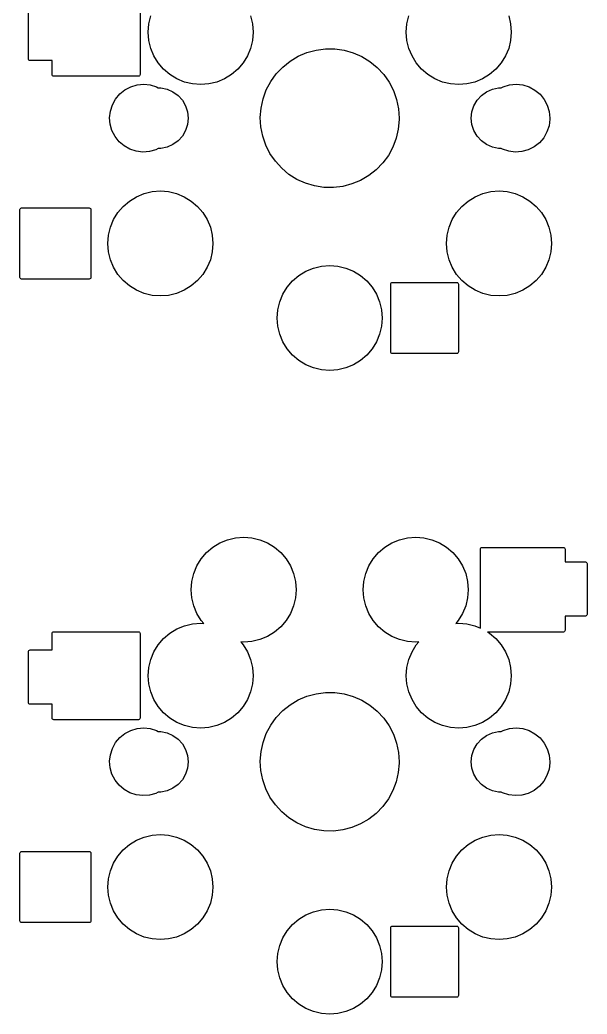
# Model space of a CAD drawing. Extents: x -9 to 141, y -37 to 78.
# Drawn here: x 47.85 to 64.6, y 6.55 to 35.9 of the extents above; entities that cross this region are included whole.
import ezdxf

# ---------------------------------------------------------------- set-up
doc = ezdxf.new("R2010")
doc.units = 0
doc.layers.add('BLACK', color=7, linetype='CONTINUOUS')

msp = doc.modelspace()

# ---------------------------------------------------------------- linework, layer by layer
at = {"layer": 'BLACK', "linetype": 'CONTINUOUS'}
for p, q in [((51.4, 36.79), (51.4, 34.29)), ((48.1, 34.75), (48.1, 36.25)), ((51.6591, 35.7825), (51.7159, 36.019)), ((54.6641, 36.019), (54.7209, 35.7825)), ((59.2791, 35.7825), (59.3359, 36.019)), ((62.2841, 36.019), (62.3409, 35.7825)), ((51.64, 35.54), (51.6591, 35.7825)), ((51.6591, 35.2975), (51.64, 35.54)), ((54.7209, 35.7825), (54.74, 35.54)), ((54.74, 35.54), (54.7209, 35.2975)), ((59.26, 35.54), (59.2791, 35.7825)), ((59.2791, 35.2975), (59.26, 35.54)), ((62.3409, 35.7825), (62.36, 35.54)), ((62.36, 35.54), (62.3409, 35.2975)), ((51.7159, 35.061), (51.6591, 35.2975)), ((54.7209, 35.2975), (54.6641, 35.061)), ((59.3359, 35.061), (59.2791, 35.2975)), ((62.3409, 35.2975), (62.2841, 35.061)), ((51.8089, 34.8363), (51.7159, 35.061)), ((54.6641, 35.061), (54.5711, 34.8363)), ((56.0693, 34.8266), (56.3258, 34.936)), ((56.3258, 34.936), (56.5948, 35.0096)), ((56.5948, 35.0096), (56.8713, 35.046)), ((56.8713, 35.046), (57.1501, 35.0445)), ((57.1501, 35.0445), (57.4262, 35.0052)), ((57.4262, 35.0052), (57.6944, 34.9288)), ((57.6944, 34.9288), (57.9498, 34.8167)), ((59.4289, 34.8363), (59.3359, 35.061)), ((62.2841, 35.061), (62.1911, 34.8363)), ((48.1038, 34.7309), (48.1, 34.75)), ((48.1146, 34.7146), (48.1038, 34.7309)), ((48.1309, 34.7038), (48.1146, 34.7146)), ((48.15, 34.7), (48.1309, 34.7038)), ((48.8, 34.7), (48.15, 34.7)), ((48.8, 34.29), (48.8, 34.7)), ((51.936, 34.6289), (51.8089, 34.8363)), ((54.5711, 34.8363), (54.444, 34.6289)), ((55.6124, 34.509), (55.83, 34.6834)), ((55.83, 34.6834), (56.0693, 34.8266)), ((57.9498, 34.8167), (58.1875, 34.671)), ((58.1875, 34.671), (58.4033, 34.4944)), ((59.556, 34.6289), (59.4289, 34.8363)), ((62.1911, 34.8363), (62.064, 34.6289)), ((52.094, 34.444), (51.936, 34.6289)), ((52.2789, 34.286), (52.094, 34.444)), ((54.286, 34.444), (54.1011, 34.286)), ((54.444, 34.6289), (54.286, 34.444)), ((55.4204, 34.3067), (55.6124, 34.509)), ((58.4033, 34.4944), (58.5931, 34.2901)), ((59.714, 34.444), (59.556, 34.6289)), ((59.8989, 34.286), (59.714, 34.444)), ((61.906, 34.444), (61.7211, 34.286)), ((62.064, 34.6289), (61.906, 34.444)), ((48.8038, 34.2709), (48.8, 34.29)), ((48.8146, 34.2546), (48.8038, 34.2709)), ((48.8309, 34.2438), (48.8146, 34.2546)), ((48.85, 34.24), (48.8309, 34.2438)), ((51.35, 34.24), (48.85, 34.24)), ((51.3691, 34.2438), (51.35, 34.24)), ((51.3854, 34.2546), (51.3691, 34.2438)), ((51.3962, 34.2709), (51.3854, 34.2546)), ((51.4, 34.29), (51.3962, 34.2709)), ((52.4863, 34.1589), (52.2789, 34.286)), ((52.711, 34.0659), (52.4863, 34.1589)), ((52.9475, 34.0091), (52.711, 34.0659)), ((53.669, 34.0659), (53.4325, 34.0091)), ((53.8937, 34.1589), (53.669, 34.0659)), ((54.1011, 34.286), (53.8937, 34.1589)), ((55.1272, 33.8338), (55.2577, 34.0803)), ((55.2577, 34.0803), (55.4204, 34.3067)), ((58.5931, 34.2901), (58.7535, 34.062)), ((58.7535, 34.062), (58.8814, 33.8142)), ((60.1063, 34.1589), (59.8989, 34.286)), ((60.331, 34.0659), (60.1063, 34.1589)), ((60.5675, 34.0091), (60.331, 34.0659)), ((61.289, 34.0659), (61.0525, 34.0091)), ((61.5137, 34.1589), (61.289, 34.0659)), ((61.7211, 34.286), (61.5137, 34.1589)), ((50.8003, 33.7145), (50.9524, 33.8368)), ((50.9524, 33.8368), (51.1254, 33.9272)), ((51.1254, 33.9272), (51.3126, 33.9823)), ((51.3126, 33.9823), (51.507, 34)), ((51.507, 34), (51.7011, 33.9796)), ((51.7011, 33.9796), (51.8875, 33.9219)), ((51.8875, 33.9219), (51.9371, 33.8951)), ((51.9371, 33.8951), (52.0141, 33.8951)), ((52.0141, 33.8951), (52.1981, 33.856)), ((52.1981, 33.856), (52.37, 33.7794)), ((52.37, 33.7794), (52.5222, 33.6688)), ((53.19, 33.99), (52.9475, 34.0091)), ((53.4325, 34.0091), (53.19, 33.99)), ((55.0314, 33.5719), (55.1272, 33.8338)), ((58.8814, 33.8142), (58.9745, 33.5513)), ((60.81, 33.99), (60.5675, 34.0091)), ((61.0525, 34.0091), (60.81, 33.99)), ((61.4778, 33.6688), (61.63, 33.7794)), ((61.63, 33.7794), (61.8019, 33.856)), ((61.8019, 33.856), (61.9859, 33.8951)), ((61.9859, 33.8951), (62.064, 33.8951)), ((62.064, 33.8951), (62.1254, 33.9272)), ((62.1254, 33.9272), (62.3126, 33.9823)), ((62.3126, 33.9823), (62.507, 34)), ((62.507, 34), (62.7011, 33.9796)), ((62.7011, 33.9796), (62.8875, 33.9219)), ((62.8875, 33.9219), (63.0592, 33.829)), ((63.0592, 33.829), (63.2096, 33.7046)), ((50.5809, 33.3939), (50.6749, 33.565)), ((50.6749, 33.565), (50.8003, 33.7145)), ((52.5222, 33.6688), (52.6481, 33.529)), ((52.6481, 33.529), (52.7422, 33.3661)), ((54.972, 33.2995), (55.0314, 33.5719)), ((58.9745, 33.5513), (59.031, 33.2782)), ((61.2578, 33.3661), (61.3519, 33.529)), ((61.3519, 33.529), (61.4778, 33.6688)), ((63.2096, 33.7046), (63.3329, 33.5534)), ((63.3329, 33.5534), (63.4245, 33.3811)), ((50.5001, 33.014), (50.5219, 33.2079)), ((50.5219, 33.2079), (50.5809, 33.3939)), ((52.7422, 33.3661), (52.8003, 33.1871)), ((52.8003, 33.1871), (52.82, 33)), ((54.9501, 33.0215), (54.972, 33.2995)), ((59.031, 33.2782), (59.05, 33)), ((61.18, 33), (61.1997, 33.1871)), ((61.1997, 33.1871), (61.2578, 33.3661)), ((63.4245, 33.3811), (63.481, 33.1942)), ((63.481, 33.1942), (63.5, 33)), ((50.5164, 32.8195), (50.5001, 33.014)), ((52.82, 33), (52.8003, 32.8129)), ((54.9662, 32.7431), (54.9501, 33.0215)), ((59.0495, 32.9571), (59.0248, 32.6793)), ((59.05, 33), (59.0495, 32.9571)), ((61.1997, 32.8129), (61.18, 33)), ((63.4996, 32.9721), (63.4751, 32.7785)), ((63.5, 33), (63.4996, 32.9721)), ((50.5702, 32.6319), (50.5164, 32.8195)), ((50.6594, 32.4583), (50.5702, 32.6319)), ((52.7422, 32.6339), (52.6481, 32.471)), ((52.8003, 32.8129), (52.7422, 32.6339)), ((55.0199, 32.4694), (54.9662, 32.7431)), ((59.0248, 32.6793), (58.9625, 32.4075)), ((61.2578, 32.6339), (61.1997, 32.8129)), ((61.3519, 32.471), (61.2578, 32.6339)), ((63.4135, 32.5933), (63.3171, 32.4236)), ((63.4751, 32.7785), (63.4135, 32.5933)), ((50.7807, 32.3053), (50.6594, 32.4583)), ((50.9293, 32.1789), (50.7807, 32.3053)), ((52.5222, 32.3312), (52.37, 32.2206)), ((52.6481, 32.471), (52.5222, 32.3312)), ((55.1102, 32.2056), (55.0199, 32.4694)), ((58.9625, 32.4075), (58.8639, 32.1466)), ((61.4778, 32.3312), (61.3519, 32.471)), ((61.63, 32.2206), (61.4778, 32.3312)), ((63.3171, 32.4236), (63.1896, 32.2758)), ((51.0997, 32.0836), (50.9293, 32.1789)), ((51.2853, 32.0233), (51.0997, 32.0836)), ((51.4791, 32.0002), (51.2853, 32.0233)), ((51.6736, 32.0152), (51.4791, 32.0002)), ((51.8616, 32.0677), (51.6736, 32.0152)), ((51.9354, 32.1049), (51.8616, 32.0677)), ((52.0141, 32.1049), (51.9354, 32.1049)), ((52.1981, 32.144), (52.0141, 32.1049)), ((52.37, 32.2206), (52.1981, 32.144)), ((55.2355, 31.9565), (55.1102, 32.2056)), ((58.8639, 32.1466), (58.7309, 31.9016)), ((61.8019, 32.144), (61.63, 32.2206)), ((61.9859, 32.1049), (61.8019, 32.144)), ((62.0616, 32.1049), (61.9859, 32.1049)), ((62.0997, 32.0836), (62.0616, 32.1049)), ((62.2853, 32.0233), (62.0997, 32.0836)), ((62.4791, 32.0002), (62.2853, 32.0233)), ((62.6736, 32.0152), (62.4791, 32.0002)), ((62.8616, 32.0677), (62.6736, 32.0152)), ((63.0358, 32.1557), (62.8616, 32.0677)), ((63.1896, 32.2758), (63.0358, 32.1557)), ((55.3934, 31.7266), (55.2355, 31.9565)), ((55.5811, 31.5204), (55.3934, 31.7266)), ((58.7309, 31.9016), (58.5658, 31.6768)), ((55.795, 31.3415), (55.5811, 31.5204)), ((58.3717, 31.4766), (58.1523, 31.3045)), ((58.5658, 31.6768), (58.3717, 31.4766)), ((56.0313, 31.1933), (55.795, 31.3415)), ((56.2854, 31.0786), (56.0313, 31.1933)), ((57.9115, 31.1638), (57.6539, 31.0571)), ((58.1523, 31.3045), (57.9115, 31.1638)), ((51.521, 30.7741), (51.7575, 30.8309)), ((51.7575, 30.8309), (52, 30.85)), ((52, 30.85), (52.2425, 30.8309)), ((52.2425, 30.8309), (52.479, 30.7741)), ((56.5528, 30.9994), (56.2854, 31.0786)), ((56.8285, 30.9572), (56.5528, 30.9994)), ((57.1073, 30.9528), (56.8285, 30.9572)), ((57.3841, 30.9863), (57.1073, 30.9528)), ((57.6539, 31.0571), (57.3841, 30.9863)), ((61.521, 30.7741), (61.7575, 30.8309)), ((61.7575, 30.8309), (62, 30.85)), ((62, 30.85), (62.2425, 30.8309)), ((62.2425, 30.8309), (62.479, 30.7741)), ((50.904, 30.396), (51.0889, 30.554)), ((51.0889, 30.554), (51.2963, 30.6811)), ((51.2963, 30.6811), (51.521, 30.7741)), ((52.479, 30.7741), (52.7037, 30.6811)), ((52.7037, 30.6811), (52.9111, 30.554)), ((52.9111, 30.554), (53.096, 30.396)), ((60.904, 30.396), (61.0889, 30.554)), ((61.0889, 30.554), (61.2963, 30.6811)), ((61.2963, 30.6811), (61.521, 30.7741)), ((62.479, 30.7741), (62.7037, 30.6811)), ((62.7037, 30.6811), (62.9111, 30.554)), ((62.9111, 30.554), (63.096, 30.396)), ((47.85, 30.3), (47.8538, 30.3191)), ((47.85, 28.3), (47.85, 30.3)), ((47.8538, 30.3191), (47.8646, 30.3354)), ((47.8646, 30.3354), (47.8809, 30.3462)), ((47.8809, 30.3462), (47.9, 30.35)), ((47.9, 30.35), (49.9, 30.35)), ((49.9, 30.35), (49.9191, 30.3462)), ((49.9191, 30.3462), (49.9354, 30.3354)), ((49.9354, 30.3354), (49.9462, 30.3191)), ((49.9462, 30.3191), (49.95, 30.3)), ((49.95, 30.3), (49.95, 28.3)), ((50.746, 30.2111), (50.904, 30.396)), ((53.096, 30.396), (53.254, 30.2111)), ((60.746, 30.2111), (60.904, 30.396)), ((63.096, 30.396), (63.254, 30.2111)), ((50.5259, 29.779), (50.6189, 30.0037)), ((50.6189, 30.0037), (50.746, 30.2111)), ((53.254, 30.2111), (53.3811, 30.0037)), ((53.3811, 30.0037), (53.4741, 29.779)), ((60.5259, 29.779), (60.6189, 30.0037)), ((60.6189, 30.0037), (60.746, 30.2111)), ((63.254, 30.2111), (63.3811, 30.0037)), ((63.3811, 30.0037), (63.4741, 29.779)), ((50.4691, 29.5425), (50.5259, 29.779)), ((53.4741, 29.779), (53.5309, 29.5425)), ((60.4691, 29.5425), (60.5259, 29.779)), ((63.4741, 29.779), (63.5309, 29.5425)), ((50.45, 29.3), (50.4691, 29.5425)), ((53.5309, 29.5425), (53.55, 29.3)), ((60.45, 29.3), (60.4691, 29.5425)), ((63.5309, 29.5425), (63.55, 29.3)), ((50.4691, 29.0575), (50.45, 29.3)), ((53.55, 29.3), (53.5309, 29.0575)), ((60.4691, 29.0575), (60.45, 29.3)), ((63.55, 29.3), (63.5309, 29.0575)), ((50.5259, 28.821), (50.4691, 29.0575)), ((50.6189, 28.5963), (50.5259, 28.821)), ((53.4741, 28.821), (53.3811, 28.5963)), ((53.5309, 29.0575), (53.4741, 28.821)), ((60.5259, 28.821), (60.4691, 29.0575)), ((60.6189, 28.5963), (60.5259, 28.821)), ((63.4741, 28.821), (63.3811, 28.5963)), ((63.5309, 29.0575), (63.4741, 28.821)), ((50.746, 28.3889), (50.6189, 28.5963)), ((53.3811, 28.5963), (53.254, 28.3889)), ((56.0889, 28.354), (56.2963, 28.4811)), ((56.2963, 28.4811), (56.521, 28.5741)), ((56.521, 28.5741), (56.7575, 28.6309)), ((56.7575, 28.6309), (57, 28.65)), ((57, 28.65), (57.2425, 28.6309)), ((57.2425, 28.6309), (57.479, 28.5741)), ((57.479, 28.5741), (57.7037, 28.4811)), ((57.7037, 28.4811), (57.9111, 28.354)), ((60.746, 28.3889), (60.6189, 28.5963)), ((63.3811, 28.5963), (63.254, 28.3889)), ((47.8538, 28.2809), (47.85, 28.3)), ((47.8646, 28.2646), (47.8538, 28.2809)), ((47.8809, 28.2538), (47.8646, 28.2646)), ((47.9, 28.25), (47.8809, 28.2538)), ((49.9, 28.25), (47.9, 28.25)), ((49.9191, 28.2538), (49.9, 28.25)), ((49.9354, 28.2646), (49.9191, 28.2538)), ((49.9462, 28.2809), (49.9354, 28.2646)), ((49.95, 28.3), (49.9462, 28.2809)), ((50.904, 28.204), (50.746, 28.3889)), ((51.0889, 28.046), (50.904, 28.204)), ((53.096, 28.204), (52.9111, 28.046)), ((53.254, 28.3889), (53.096, 28.204)), ((55.746, 28.0111), (55.904, 28.196)), ((55.904, 28.196), (56.0889, 28.354)), ((57.9111, 28.354), (58.096, 28.196)), ((58.096, 28.196), (58.254, 28.0111)), ((60.904, 28.204), (60.746, 28.3889)), ((61.0889, 28.046), (60.904, 28.204)), ((63.096, 28.204), (62.9111, 28.046)), ((63.254, 28.3889), (63.096, 28.204)), ((51.2963, 27.9189), (51.0889, 28.046)), ((51.521, 27.8259), (51.2963, 27.9189)), ((52.7037, 27.9189), (52.479, 27.8259)), ((52.9111, 28.046), (52.7037, 27.9189)), ((55.6189, 27.8037), (55.746, 28.0111)), ((58.254, 28.0111), (58.3811, 27.8037)), ((58.8, 28.1), (58.8038, 28.1191)), ((58.8, 26.1), (58.8, 28.1)), ((58.8038, 28.1191), (58.8146, 28.1354)), ((58.8146, 28.1354), (58.8309, 28.1462)), ((58.8309, 28.1462), (58.85, 28.15)), ((58.85, 28.15), (60.75, 28.15)), ((60.75, 28.15), (60.7691, 28.1462)), ((60.7691, 28.1462), (60.7854, 28.1354)), ((60.7854, 28.1354), (60.7962, 28.1191)), ((60.7962, 28.1191), (60.8, 28.1)), ((60.8, 28.1), (60.8, 26.1)), ((61.2963, 27.9189), (61.0889, 28.046)), ((61.521, 27.8259), (61.2963, 27.9189)), ((62.7037, 27.9189), (62.479, 27.8259)), ((62.9111, 28.046), (62.7037, 27.9189)), ((51.7575, 27.7691), (51.521, 27.8259)), ((52, 27.75), (51.7575, 27.7691)), ((52.2425, 27.7691), (52, 27.75)), ((52.479, 27.8259), (52.2425, 27.7691)), ((55.5259, 27.579), (55.6189, 27.8037)), ((58.3811, 27.8037), (58.4741, 27.579)), ((61.7575, 27.7691), (61.521, 27.8259)), ((62, 27.75), (61.7575, 27.7691)), ((62.2425, 27.7691), (62, 27.75)), ((62.479, 27.8259), (62.2425, 27.7691)), ((55.45, 27.1), (55.4691, 27.3425)), ((55.4691, 27.3425), (55.5259, 27.579)), ((58.4741, 27.579), (58.5309, 27.3425)), ((58.5309, 27.3425), (58.55, 27.1)), ((55.4691, 26.8575), (55.45, 27.1)), ((58.55, 27.1), (58.5309, 26.8575)), ((55.5259, 26.621), (55.4691, 26.8575)), ((58.5309, 26.8575), (58.4741, 26.621)), ((55.6189, 26.3963), (55.5259, 26.621)), ((58.4741, 26.621), (58.3811, 26.3963)), ((55.746, 26.1889), (55.6189, 26.3963)), ((55.904, 26.004), (55.746, 26.1889)), ((58.254, 26.1889), (58.096, 26.004)), ((58.3811, 26.3963), (58.254, 26.1889)), ((56.0889, 25.846), (55.904, 26.004)), ((56.2963, 25.7189), (56.0889, 25.846)), ((57.9111, 25.846), (57.7037, 25.7189)), ((58.096, 26.004), (57.9111, 25.846)), ((58.8038, 26.0809), (58.8, 26.1)), ((58.8146, 26.0646), (58.8038, 26.0809)), ((58.8309, 26.0538), (58.8146, 26.0646)), ((58.85, 26.05), (58.8309, 26.0538)), ((60.75, 26.05), (58.85, 26.05)), ((60.7691, 26.0538), (60.75, 26.05)), ((60.7854, 26.0646), (60.7691, 26.0538)), ((60.7962, 26.0809), (60.7854, 26.0646)), ((60.8, 26.1), (60.7962, 26.0809)), ((56.521, 25.6259), (56.2963, 25.7189)), ((56.7575, 25.5691), (56.521, 25.6259)), ((57, 25.55), (56.7575, 25.5691)), ((57.2425, 25.5691), (57, 25.55)), ((57.479, 25.6259), (57.2425, 25.5691)), ((57.7037, 25.7189), (57.479, 25.6259)), ((53.7563, 20.4611), (53.981, 20.5541)), ((53.981, 20.5541), (54.2175, 20.6109)), ((54.2175, 20.6109), (54.46, 20.63)), ((54.46, 20.63), (54.7025, 20.6109)), ((54.7025, 20.6109), (54.939, 20.5541)), ((54.939, 20.5541), (55.1637, 20.4611)), ((58.8363, 20.4611), (59.061, 20.5541)), ((59.061, 20.5541), (59.2975, 20.6109)), ((59.2975, 20.6109), (59.54, 20.63)), ((59.54, 20.63), (59.7825, 20.6109)), ((59.7825, 20.6109), (60.019, 20.5541)), ((60.019, 20.5541), (60.2437, 20.4611)), ((53.364, 20.176), (53.5489, 20.334)), ((53.5489, 20.334), (53.7563, 20.4611)), ((55.1637, 20.4611), (55.3711, 20.334)), ((55.3711, 20.334), (55.556, 20.176)), ((58.444, 20.176), (58.6289, 20.334)), ((58.6289, 20.334), (58.8363, 20.4611)), ((60.2437, 20.4611), (60.4511, 20.334)), ((60.4511, 20.334), (60.636, 20.176)), ((61.45, 20.28), (61.4538, 20.2991)), ((61.45, 17.9474), (61.45, 20.28)), ((61.4538, 20.2991), (61.4646, 20.3154)), ((61.4646, 20.3154), (61.4809, 20.3262)), ((61.4809, 20.3262), (61.5, 20.33)), ((61.5, 20.33), (63.9, 20.33)), ((63.9, 20.33), (63.9191, 20.3262)), ((63.9191, 20.3262), (63.9354, 20.3154)), ((63.9354, 20.3154), (63.9462, 20.2991)), ((63.9462, 20.2991), (63.95, 20.28)), ((63.95, 20.28), (63.95, 19.9)), ((53.0789, 19.7837), (53.206, 19.9911)), ((53.206, 19.9911), (53.364, 20.176)), ((55.556, 20.176), (55.714, 19.9911)), ((55.714, 19.9911), (55.8411, 19.7837)), ((58.1589, 19.7837), (58.286, 19.9911)), ((58.286, 19.9911), (58.444, 20.176)), ((60.636, 20.176), (60.794, 19.9911)), ((60.794, 19.9911), (60.9211, 19.7837)), ((52.9859, 19.559), (53.0789, 19.7837)), ((55.8411, 19.7837), (55.9341, 19.559)), ((58.0659, 19.559), (58.1589, 19.7837)), ((60.9211, 19.7837), (61.0141, 19.559)), ((63.95, 19.9), (64.55, 19.9)), ((64.55, 19.9), (64.5691, 19.8962)), ((64.5691, 19.8962), (64.5854, 19.8854)), ((64.5854, 19.8854), (64.5962, 19.8691)), ((64.5962, 19.8691), (64.6, 19.85)), ((64.6, 19.85), (64.6, 18.35)), ((52.9291, 19.3225), (52.9859, 19.559)), ((55.9341, 19.559), (55.9909, 19.3225)), ((58.0091, 19.3225), (58.0659, 19.559)), ((61.0141, 19.559), (61.0709, 19.3225)), ((52.91, 19.08), (52.9291, 19.3225)), ((52.9291, 18.8375), (52.91, 19.08)), ((55.9909, 19.3225), (56.01, 19.08)), ((56.01, 19.08), (55.9909, 18.8375)), ((57.99, 19.08), (58.0091, 19.3225)), ((58.0091, 18.8375), (57.99, 19.08)), ((61.0709, 19.3225), (61.09, 19.08)), ((61.09, 19.08), (61.0709, 18.8375)), ((52.9859, 18.601), (52.9291, 18.8375)), ((55.9909, 18.8375), (55.9341, 18.601)), ((58.0659, 18.601), (58.0091, 18.8375)), ((61.0709, 18.8375), (61.0141, 18.601)), ((53.0789, 18.3763), (52.9859, 18.601)), ((55.9341, 18.601), (55.8411, 18.3763)), ((58.1589, 18.3763), (58.0659, 18.601)), ((61.0141, 18.601), (60.9211, 18.3763)), ((53.206, 18.1689), (53.0789, 18.3763)), ((55.8411, 18.3763), (55.714, 18.1689)), ((58.286, 18.1689), (58.1589, 18.3763)), ((60.9211, 18.3763), (60.794, 18.1689)), ((64.55, 18.3), (63.95, 18.3)), ((63.95, 18.3), (63.95, 17.88)), ((64.5691, 18.3038), (64.55, 18.3)), ((64.5854, 18.3146), (64.5691, 18.3038)), ((64.5962, 18.3309), (64.5854, 18.3146)), ((64.6, 18.35), (64.5962, 18.3309)), ((52.2789, 17.794), (52.4863, 17.9211)), ((52.4863, 17.9211), (52.711, 18.0141)), ((52.711, 18.0141), (52.9475, 18.0709)), ((52.9475, 18.0709), (53.19, 18.09)), ((53.19, 18.09), (53.2794, 18.083)), ((53.2794, 18.083), (53.206, 18.1689)), ((55.556, 17.984), (55.3711, 17.826)), ((55.714, 18.1689), (55.556, 17.984)), ((58.444, 17.984), (58.286, 18.1689)), ((58.6289, 17.826), (58.444, 17.984)), ((60.794, 18.1689), (60.7205, 18.083)), ((60.7205, 18.083), (60.81, 18.09)), ((60.81, 18.09), (61.0525, 18.0709)), ((61.0525, 18.0709), (61.289, 18.0141)), ((61.289, 18.0141), (61.45, 17.9474)), ((48.8, 17.79), (48.8038, 17.8091)), ((48.8, 17.3), (48.8, 17.79)), ((48.8038, 17.8091), (48.8146, 17.8254)), ((48.8146, 17.8254), (48.8309, 17.8362)), ((48.8309, 17.8362), (48.85, 17.84)), ((48.85, 17.84), (51.35, 17.84)), ((51.35, 17.84), (51.3691, 17.8362)), ((51.3691, 17.8362), (51.3854, 17.8254)), ((51.3854, 17.8254), (51.3962, 17.8091)), ((51.3962, 17.8091), (51.4, 17.79)), ((51.4, 17.79), (51.4, 15.29)), ((51.936, 17.4511), (52.094, 17.636)), ((52.094, 17.636), (52.2789, 17.794)), ((55.1637, 17.6989), (54.939, 17.6059)), ((55.3711, 17.826), (55.1637, 17.6989)), ((58.8363, 17.6989), (58.6289, 17.826)), ((59.061, 17.6059), (58.8363, 17.6989)), ((63.9, 17.83), (61.6623, 17.83)), ((61.6623, 17.83), (61.7211, 17.794)), ((61.7211, 17.794), (61.906, 17.636)), ((61.906, 17.636), (62.064, 17.4511)), ((63.9191, 17.8338), (63.9, 17.83)), ((63.9354, 17.8446), (63.9191, 17.8338)), ((63.9462, 17.8609), (63.9354, 17.8446)), ((63.95, 17.88), (63.9462, 17.8609)), ((51.8089, 17.2437), (51.936, 17.4511)), ((54.46, 17.53), (54.3705, 17.537)), ((54.3705, 17.537), (54.444, 17.4511)), ((54.444, 17.4511), (54.5711, 17.2437)), ((54.7025, 17.5491), (54.46, 17.53)), ((54.939, 17.6059), (54.7025, 17.5491)), ((59.2975, 17.5491), (59.061, 17.6059)), ((59.54, 17.53), (59.2975, 17.5491)), ((59.4289, 17.2437), (59.556, 17.4511)), ((59.6295, 17.537), (59.54, 17.53)), ((59.556, 17.4511), (59.6295, 17.537)), ((62.064, 17.4511), (62.1911, 17.2437)), ((48.1, 17.25), (48.1038, 17.2691)), ((48.1, 15.75), (48.1, 17.25)), ((48.1038, 17.2691), (48.1146, 17.2854)), ((48.1146, 17.2854), (48.1309, 17.2962)), ((48.1309, 17.2962), (48.15, 17.3)), ((48.15, 17.3), (48.8, 17.3)), ((51.7159, 17.019), (51.8089, 17.2437)), ((54.5711, 17.2437), (54.6641, 17.019)), ((59.3359, 17.019), (59.4289, 17.2437)), ((62.1911, 17.2437), (62.2841, 17.019)), ((51.64, 16.54), (51.6591, 16.7825)), ((51.6591, 16.7825), (51.7159, 17.019)), ((54.6641, 17.019), (54.7209, 16.7825)), ((54.7209, 16.7825), (54.74, 16.54)), ((59.26, 16.54), (59.2791, 16.7825)), ((59.2791, 16.7825), (59.3359, 17.019)), ((62.2841, 17.019), (62.3409, 16.7825)), ((62.3409, 16.7825), (62.36, 16.54)), ((51.6591, 16.2975), (51.64, 16.54)), ((54.74, 16.54), (54.7209, 16.2975)), ((59.2791, 16.2975), (59.26, 16.54)), ((62.36, 16.54), (62.3409, 16.2975)), ((51.7159, 16.061), (51.6591, 16.2975)), ((54.7209, 16.2975), (54.6641, 16.061)), ((59.3359, 16.061), (59.2791, 16.2975)), ((62.3409, 16.2975), (62.2841, 16.061)), ((51.8089, 15.8363), (51.7159, 16.061)), ((54.6641, 16.061), (54.5711, 15.8363)), ((56.0693, 15.8266), (56.3258, 15.936)), ((56.3258, 15.936), (56.5948, 16.0096)), ((56.5948, 16.0096), (56.8713, 16.046)), ((56.8713, 16.046), (57.1501, 16.0445)), ((57.1501, 16.0445), (57.4262, 16.0052)), ((57.4262, 16.0052), (57.6944, 15.9288)), ((57.6944, 15.9288), (57.9498, 15.8167)), ((59.4289, 15.8363), (59.3359, 16.061)), ((62.2841, 16.061), (62.1911, 15.8363)), ((48.1038, 15.7309), (48.1, 15.75)), ((48.1146, 15.7146), (48.1038, 15.7309)), ((48.1309, 15.7038), (48.1146, 15.7146)), ((48.15, 15.7), (48.1309, 15.7038)), ((48.8, 15.7), (48.15, 15.7)), ((48.8, 15.29), (48.8, 15.7)), ((51.936, 15.6289), (51.8089, 15.8363)), ((52.094, 15.444), (51.936, 15.6289)), ((54.444, 15.6289), (54.286, 15.444)), ((54.5711, 15.8363), (54.444, 15.6289)), ((55.6124, 15.509), (55.83, 15.6834)), ((55.83, 15.6834), (56.0693, 15.8266)), ((57.9498, 15.8167), (58.1875, 15.671)), ((58.1875, 15.671), (58.4033, 15.4944)), ((59.556, 15.6289), (59.4289, 15.8363)), ((59.714, 15.444), (59.556, 15.6289)), ((62.064, 15.6289), (61.906, 15.444)), ((62.1911, 15.8363), (62.064, 15.6289)), ((48.8038, 15.2709), (48.8, 15.29)), ((48.8146, 15.2546), (48.8038, 15.2709)), ((51.3962, 15.2709), (51.3854, 15.2546)), ((51.4, 15.29), (51.3962, 15.2709)), ((52.2789, 15.286), (52.094, 15.444)), ((52.4863, 15.1589), (52.2789, 15.286)), ((54.1011, 15.286), (53.8937, 15.1589)), ((54.286, 15.444), (54.1011, 15.286)), ((55.2577, 15.0803), (55.4204, 15.3067)), ((55.4204, 15.3067), (55.6124, 15.509)), ((58.4033, 15.4944), (58.5931, 15.2901)), ((58.5931, 15.2901), (58.7535, 15.062)), ((59.8989, 15.286), (59.714, 15.444)), ((60.1063, 15.1589), (59.8989, 15.286)), ((61.7211, 15.286), (61.5137, 15.1589)), ((61.906, 15.444), (61.7211, 15.286)), ((48.8309, 15.2438), (48.8146, 15.2546)), ((48.85, 15.24), (48.8309, 15.2438)), ((51.35, 15.24), (48.85, 15.24)), ((51.1254, 14.9272), (51.3126, 14.9823)), ((51.3126, 14.9823), (51.507, 15)), ((51.3691, 15.2438), (51.35, 15.24)), ((51.3854, 15.2546), (51.3691, 15.2438)), ((51.507, 15), (51.7011, 14.9796)), ((51.7011, 14.9796), (51.8875, 14.9219)), ((52.711, 15.0659), (52.4863, 15.1589)), ((52.9475, 15.0091), (52.711, 15.0659)), ((53.19, 14.99), (52.9475, 15.0091)), ((53.4325, 15.0091), (53.19, 14.99)), ((53.669, 15.0659), (53.4325, 15.0091)), ((53.8937, 15.1589), (53.669, 15.0659)), ((55.1272, 14.8338), (55.2577, 15.0803)), ((58.7535, 15.062), (58.8814, 14.8142)), ((60.331, 15.0659), (60.1063, 15.1589)), ((60.5675, 15.0091), (60.331, 15.0659)), ((60.81, 14.99), (60.5675, 15.0091)), ((61.0525, 15.0091), (60.81, 14.99)), ((61.289, 15.0659), (61.0525, 15.0091)), ((61.5137, 15.1589), (61.289, 15.0659)), ((62.1254, 14.9272), (62.3126, 14.9823)), ((62.3126, 14.9823), (62.507, 15)), ((62.507, 15), (62.7011, 14.9796)), ((62.7011, 14.9796), (62.8875, 14.9219)), ((50.6749, 14.565), (50.8003, 14.7145)), ((50.8003, 14.7145), (50.9524, 14.8368)), ((50.9524, 14.8368), (51.1254, 14.9272)), ((51.8875, 14.9219), (51.9371, 14.8951)), ((51.9371, 14.8951), (52.0141, 14.8951)), ((52.0141, 14.8951), (52.1981, 14.856)), ((52.1981, 14.856), (52.37, 14.7794)), ((52.37, 14.7794), (52.5222, 14.6688)), ((55.0314, 14.5719), (55.1272, 14.8338)), ((58.8814, 14.8142), (58.9745, 14.5513)), ((61.4778, 14.6688), (61.63, 14.7794)), ((61.63, 14.7794), (61.8019, 14.856)), ((61.8019, 14.856), (61.9859, 14.8951)), ((61.9859, 14.8951), (62.064, 14.8951)), ((62.064, 14.8951), (62.1254, 14.9272)), ((62.8875, 14.9219), (63.0592, 14.829)), ((63.0592, 14.829), (63.2096, 14.7046)), ((63.2096, 14.7046), (63.3329, 14.5534)), ((50.5219, 14.2079), (50.5809, 14.3939)), ((50.5809, 14.3939), (50.6749, 14.565)), ((52.5222, 14.6688), (52.6481, 14.529)), ((52.6481, 14.529), (52.7422, 14.3661)), ((54.972, 14.2995), (55.0314, 14.5719)), ((58.9745, 14.5513), (59.031, 14.2782)), ((61.2578, 14.3661), (61.3519, 14.529)), ((61.3519, 14.529), (61.4778, 14.6688)), ((63.3329, 14.5534), (63.4245, 14.3811)), ((50.5001, 14.014), (50.5219, 14.2079)), ((52.7422, 14.3661), (52.8003, 14.1871)), ((52.8003, 14.1871), (52.82, 14)), ((54.9501, 14.0215), (54.972, 14.2995)), ((59.031, 14.2782), (59.05, 14)), ((61.18, 14), (61.1997, 14.1871)), ((61.1997, 14.1871), (61.2578, 14.3661)), ((63.4245, 14.3811), (63.481, 14.1942)), ((63.481, 14.1942), (63.5, 14)), ((50.5164, 13.8195), (50.5001, 14.014)), ((50.5702, 13.6319), (50.5164, 13.8195)), ((52.8003, 13.8129), (52.7422, 13.6339)), ((52.82, 14), (52.8003, 13.8129)), ((54.9662, 13.7431), (54.9501, 14.0215)), ((59.0495, 13.9571), (59.0248, 13.6793)), ((59.05, 14), (59.0495, 13.9571)), ((61.1997, 13.8129), (61.18, 14)), ((61.2578, 13.6339), (61.1997, 13.8129)), ((63.4996, 13.9721), (63.4751, 13.7785)), ((63.5, 14), (63.4996, 13.9721)), ((50.6594, 13.4583), (50.5702, 13.6319)), ((52.7422, 13.6339), (52.6481, 13.471)), ((55.0199, 13.4694), (54.9662, 13.7431)), ((59.0248, 13.6793), (58.9625, 13.4075)), ((61.3519, 13.471), (61.2578, 13.6339)), ((63.4135, 13.5933), (63.3171, 13.4236)), ((63.4751, 13.7785), (63.4135, 13.5933)), ((50.7807, 13.3053), (50.6594, 13.4583)), ((50.9293, 13.1789), (50.7807, 13.3053)), ((52.37, 13.2206), (52.1981, 13.144)), ((52.5222, 13.3312), (52.37, 13.2206)), ((52.6481, 13.471), (52.5222, 13.3312)), ((55.1102, 13.2056), (55.0199, 13.4694)), ((58.9625, 13.4075), (58.8639, 13.1466)), ((61.4778, 13.3312), (61.3519, 13.471)), ((61.63, 13.2206), (61.4778, 13.3312)), ((61.8019, 13.144), (61.63, 13.2206)), ((63.1896, 13.2758), (63.0358, 13.1557)), ((63.3171, 13.4236), (63.1896, 13.2758)), ((51.0997, 13.0836), (50.9293, 13.1789)), ((51.2853, 13.0233), (51.0997, 13.0836)), ((51.4791, 13.0002), (51.2853, 13.0233)), ((51.6736, 13.0152), (51.4791, 13.0002)), ((51.8616, 13.0677), (51.6736, 13.0152)), ((51.9354, 13.1049), (51.8616, 13.0677)), ((52.0141, 13.1049), (51.9354, 13.1049)), ((52.1981, 13.144), (52.0141, 13.1049)), ((55.2355, 12.9565), (55.1102, 13.2056)), ((55.3934, 12.7266), (55.2355, 12.9565)), ((58.8639, 13.1466), (58.7309, 12.9016)), ((61.9859, 13.1049), (61.8019, 13.144)), ((62.0616, 13.1049), (61.9859, 13.1049)), ((62.0997, 13.0836), (62.0616, 13.1049)), ((62.2853, 13.0233), (62.0997, 13.0836)), ((62.4791, 13.0002), (62.2853, 13.0233)), ((62.6736, 13.0152), (62.4791, 13.0002)), ((62.8616, 13.0677), (62.6736, 13.0152)), ((63.0358, 13.1557), (62.8616, 13.0677)), ((55.5811, 12.5204), (55.3934, 12.7266)), ((58.5658, 12.6768), (58.3717, 12.4766)), ((58.7309, 12.9016), (58.5658, 12.6768)), ((55.795, 12.3415), (55.5811, 12.5204)), ((56.0313, 12.1933), (55.795, 12.3415)), ((58.3717, 12.4766), (58.1523, 12.3045)), ((56.2854, 12.0786), (56.0313, 12.1933)), ((56.5528, 11.9994), (56.2854, 12.0786)), ((57.6539, 12.0571), (57.3841, 11.9863)), ((57.9115, 12.1638), (57.6539, 12.0571)), ((58.1523, 12.3045), (57.9115, 12.1638)), ((51.2963, 11.6811), (51.521, 11.7741)), ((51.521, 11.7741), (51.7575, 11.8309)), ((51.7575, 11.8309), (52, 11.85)), ((52, 11.85), (52.2425, 11.8309)), ((52.2425, 11.8309), (52.479, 11.7741)), ((52.479, 11.7741), (52.7037, 11.6811)), ((56.8285, 11.9572), (56.5528, 11.9994)), ((57.1073, 11.9528), (56.8285, 11.9572)), ((57.3841, 11.9863), (57.1073, 11.9528)), ((61.2963, 11.6811), (61.521, 11.7741)), ((61.521, 11.7741), (61.7575, 11.8309)), ((61.7575, 11.8309), (62, 11.85)), ((62, 11.85), (62.2425, 11.8309)), ((62.2425, 11.8309), (62.479, 11.7741)), ((62.479, 11.7741), (62.7037, 11.6811)), ((50.904, 11.396), (51.0889, 11.554)), ((51.0889, 11.554), (51.2963, 11.6811)), ((52.7037, 11.6811), (52.9111, 11.554)), ((52.9111, 11.554), (53.096, 11.396)), ((60.904, 11.396), (61.0889, 11.554)), ((61.0889, 11.554), (61.2963, 11.6811)), ((62.7037, 11.6811), (62.9111, 11.554)), ((62.9111, 11.554), (63.096, 11.396)), ((47.85, 11.3), (47.8538, 11.3191)), ((47.85, 9.3), (47.85, 11.3)), ((47.8538, 11.3191), (47.8646, 11.3354)), ((47.8646, 11.3354), (47.8809, 11.3462)), ((47.8809, 11.3462), (47.9, 11.35)), ((47.9, 11.35), (49.9, 11.35)), ((49.9, 11.35), (49.9191, 11.3462)), ((49.9191, 11.3462), (49.9354, 11.3354)), ((49.9354, 11.3354), (49.9462, 11.3191)), ((49.9462, 11.3191), (49.95, 11.3)), ((49.95, 11.3), (49.95, 9.3)), ((50.6189, 11.0037), (50.746, 11.2111)), ((50.746, 11.2111), (50.904, 11.396)), ((53.096, 11.396), (53.254, 11.2111)), ((53.254, 11.2111), (53.3811, 11.0037)), ((60.6189, 11.0037), (60.746, 11.2111)), ((60.746, 11.2111), (60.904, 11.396)), ((63.096, 11.396), (63.254, 11.2111)), ((63.254, 11.2111), (63.3811, 11.0037)), ((50.5259, 10.779), (50.6189, 11.0037)), ((53.3811, 11.0037), (53.4741, 10.779)), ((60.5259, 10.779), (60.6189, 11.0037)), ((63.3811, 11.0037), (63.4741, 10.779)), ((50.4691, 10.5425), (50.5259, 10.779)), ((53.4741, 10.779), (53.5309, 10.5425)), ((60.4691, 10.5425), (60.5259, 10.779)), ((63.4741, 10.779), (63.5309, 10.5425)), ((50.45, 10.3), (50.4691, 10.5425)), ((50.4691, 10.0575), (50.45, 10.3)), ((53.5309, 10.5425), (53.55, 10.3)), ((53.55, 10.3), (53.5309, 10.0575)), ((60.45, 10.3), (60.4691, 10.5425)), ((60.4691, 10.0575), (60.45, 10.3)), ((63.5309, 10.5425), (63.55, 10.3)), ((63.55, 10.3), (63.5309, 10.0575)), ((50.5259, 9.82102), (50.4691, 10.0575)), ((53.5309, 10.0575), (53.4741, 9.82102)), ((60.5259, 9.82102), (60.4691, 10.0575)), ((63.5309, 10.0575), (63.4741, 9.82102)), ((50.6189, 9.59631), (50.5259, 9.82102)), ((53.4741, 9.82102), (53.3811, 9.59631)), ((60.6189, 9.59631), (60.5259, 9.82102)), ((63.4741, 9.82102), (63.3811, 9.59631)), ((50.746, 9.38893), (50.6189, 9.59631)), ((53.3811, 9.59631), (53.254, 9.38893)), ((56.0889, 9.35398), (56.2963, 9.48106)), ((56.2963, 9.48106), (56.521, 9.57414)), ((56.521, 9.57414), (56.7575, 9.63092)), ((56.7575, 9.63092), (57, 9.65)), ((57, 9.65), (57.2425, 9.63092)), ((57.2425, 9.63092), (57.479, 9.57414)), ((57.479, 9.57414), (57.7037, 9.48106)), ((57.7037, 9.48106), (57.9111, 9.35398)), ((60.746, 9.38893), (60.6189, 9.59631)), ((63.3811, 9.59631), (63.254, 9.38893)), ((47.8538, 9.28087), (47.85, 9.3)), ((47.8646, 9.26464), (47.8538, 9.28087)), ((47.8809, 9.25381), (47.8646, 9.26464)), ((47.9, 9.25), (47.8809, 9.25381)), ((49.9, 9.25), (47.9, 9.25)), ((49.9191, 9.25381), (49.9, 9.25)), ((49.9354, 9.26464), (49.9191, 9.25381)), ((49.9462, 9.28087), (49.9354, 9.26464)), ((49.95, 9.3), (49.9462, 9.28087)), ((50.904, 9.20398), (50.746, 9.38893)), ((51.0889, 9.04602), (50.904, 9.20398)), ((53.096, 9.20398), (52.9111, 9.04602)), ((53.254, 9.38893), (53.096, 9.20398)), ((55.746, 9.01107), (55.904, 9.19602)), ((55.904, 9.19602), (56.0889, 9.35398)), ((57.9111, 9.35398), (58.096, 9.19602)), ((58.096, 9.19602), (58.254, 9.01107)), ((58.8, 9.1), (58.8038, 9.11913)), ((58.8, 7.1), (58.8, 9.1)), ((58.8038, 9.11913), (58.8146, 9.13535)), ((58.8146, 9.13535), (58.8309, 9.14619)), ((58.8309, 9.14619), (58.85, 9.15)), ((58.85, 9.15), (60.75, 9.15)), ((60.904, 9.20398), (60.746, 9.38893)), ((60.75, 9.15), (60.7691, 9.14619)), ((60.7691, 9.14619), (60.7854, 9.13535)), ((60.7854, 9.13535), (60.7962, 9.11913)), ((60.7962, 9.11913), (60.8, 9.1)), ((60.8, 9.1), (60.8, 7.1)), ((61.0889, 9.04602), (60.904, 9.20398)), ((63.096, 9.20398), (62.9111, 9.04602)), ((63.254, 9.38893), (63.096, 9.20398)), ((51.2963, 8.91894), (51.0889, 9.04602)), ((51.521, 8.82586), (51.2963, 8.91894)), ((51.7575, 8.76908), (51.521, 8.82586)), ((52.479, 8.82586), (52.2425, 8.76908)), ((52.7037, 8.91894), (52.479, 8.82586)), ((52.9111, 9.04602), (52.7037, 8.91894)), ((55.6189, 8.80368), (55.746, 9.01107)), ((58.254, 9.01107), (58.3811, 8.80368)), ((61.2963, 8.91894), (61.0889, 9.04602)), ((61.521, 8.82586), (61.2963, 8.91894)), ((61.7575, 8.76908), (61.521, 8.82586)), ((62.479, 8.82586), (62.2425, 8.76908)), ((62.7037, 8.91894), (62.479, 8.82586)), ((62.9111, 9.04602), (62.7037, 8.91894)), ((52, 8.75), (51.7575, 8.76908)), ((52.2425, 8.76908), (52, 8.75)), ((55.4691, 8.34247), (55.5259, 8.57898)), ((55.5259, 8.57898), (55.6189, 8.80368)), ((58.3811, 8.80368), (58.4741, 8.57898)), ((58.4741, 8.57898), (58.5309, 8.34247)), ((62, 8.75), (61.7575, 8.76908)), ((62.2425, 8.76908), (62, 8.75)), ((55.45, 8.1), (55.4691, 8.34247)), ((58.5309, 8.34247), (58.55, 8.1)), ((55.4691, 7.85753), (55.45, 8.1)), ((58.55, 8.1), (58.5309, 7.85753)), ((55.5259, 7.62102), (55.4691, 7.85753)), ((58.5309, 7.85753), (58.4741, 7.62102)), ((55.6189, 7.39631), (55.5259, 7.62102)), ((55.746, 7.18893), (55.6189, 7.39631)), ((58.3811, 7.39631), (58.254, 7.18893)), ((58.4741, 7.62102), (58.3811, 7.39631)), ((55.904, 7.00398), (55.746, 7.18893)), ((58.254, 7.18893), (58.096, 7.00398)), ((58.8038, 7.08087), (58.8, 7.1)), ((58.8146, 7.06464), (58.8038, 7.08087)), ((58.8309, 7.05381), (58.8146, 7.06464)), ((58.85, 7.05), (58.8309, 7.05381)), ((60.75, 7.05), (58.85, 7.05)), ((60.7691, 7.05381), (60.75, 7.05)), ((60.7854, 7.06464), (60.7691, 7.05381)), ((60.7962, 7.08087), (60.7854, 7.06464)), ((60.8, 7.1), (60.7962, 7.08087)), ((56.0889, 6.84602), (55.904, 7.00398)), ((56.2963, 6.71894), (56.0889, 6.84602)), ((57.9111, 6.84602), (57.7037, 6.71894)), ((58.096, 7.00398), (57.9111, 6.84602)), ((56.521, 6.62586), (56.2963, 6.71894)), ((56.7575, 6.56908), (56.521, 6.62586)), ((57, 6.55), (56.7575, 6.56908)), ((57.2425, 6.56908), (57, 6.55)), ((57.479, 6.62586), (57.2425, 6.56908)), ((57.7037, 6.71894), (57.479, 6.62586))]:
    msp.add_line(p, q, dxfattribs=at)

doc.saveas('drawing.dxf')
